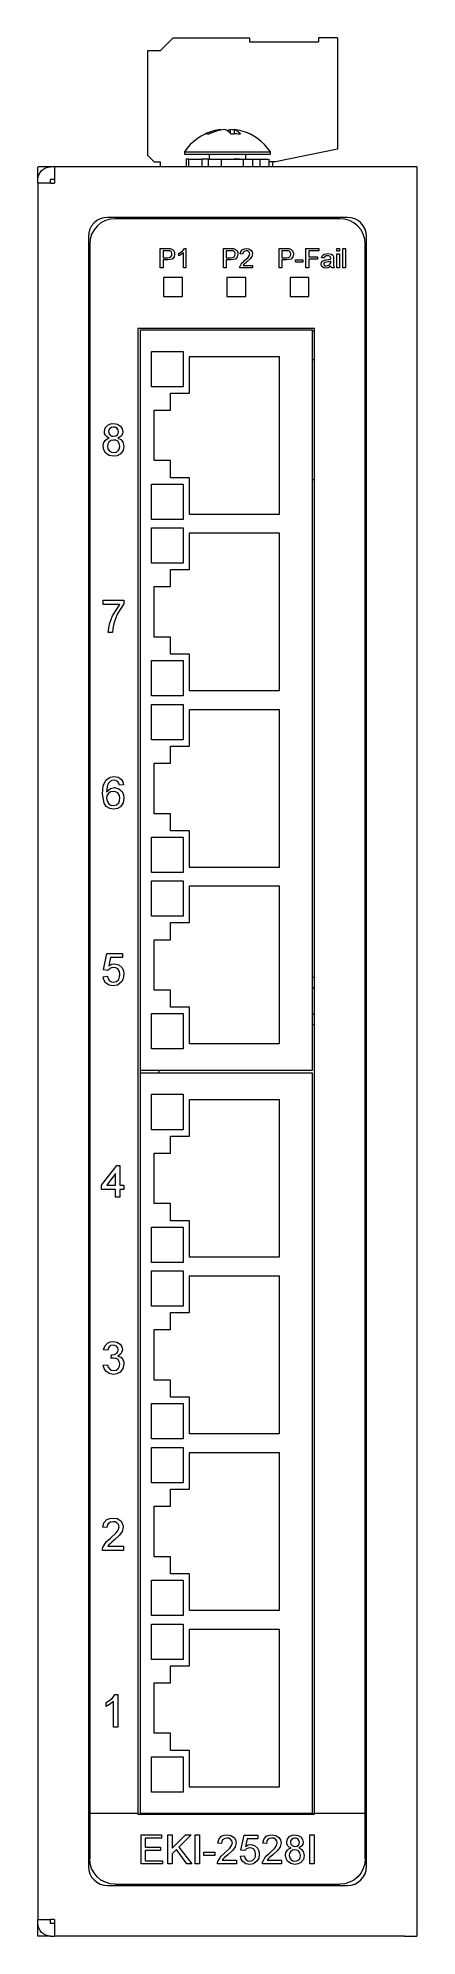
# Model space of a CAD drawing. Header units: millimetres. Extents: x 112 to 301, y 65 to 216.
# Drawn here: x 270.8 to 300.8, y 65.4 to 215.6 of the extents above; entities outside this region: 8.
import ezdxf

# ---------------------------------------------------------------- set-up
doc = ezdxf.new("R2010")
doc.units = ezdxf.units.MM

msp = doc.modelspace()

# ---------------------------------------------------------------- linework, layer by layer
at = {"color": 7, "lineweight": 0}
for points in [[(280.46, 214.64), (281.46, 215.64)], [(281.46, 215.64), (287.5, 215.64)], [(287.5, 215.64), (287.5, 215.34)], [(287.5, 215.34), (292.96, 215.34)], [(292.96, 215.64), (292.96, 215.34)], [(294.46, 215.64), (292.96, 215.64)], [(294.46, 215.64), (294.46, 206.84)], [(279.46, 206.34), (279.46, 214.64)], [(279.46, 214.64), (280.46, 214.64)], [(284.68, 208.3), (284.33, 208.19), (284, 208.05), (283.67, 207.88), (283.37, 207.68), (283.08, 207.45), (282.81, 207.2), (282.57, 206.93), (282.35, 206.64)], [(285.23, 208.4), (285.07, 208.38), (284.91, 208.35), (284.75, 208.32), (284.59, 208.27), (284.43, 208.22), (284.28, 208.16), (284.13, 208.1), (283.98, 208.03)], [(284.28, 208.03), (284.2, 208.04), (284.13, 208.05), (284.05, 208.04), (283.98, 208.03)], [(285.53, 208.4), (285.37, 208.38), (285.21, 208.35), (285.05, 208.32), (284.89, 208.27), (284.73, 208.22), (284.58, 208.16), (284.43, 208.1), (284.28, 208.03)], [(285.23, 208.4), (285.23, 208.36)], [(286.03, 208.03), (285.97, 208.1), (285.91, 208.16), (285.85, 208.22), (285.79, 208.27), (285.72, 208.32), (285.66, 208.35), (285.6, 208.38), (285.53, 208.4)], [(285.97, 208.4), (285.91, 208.38), (285.84, 208.35), (285.78, 208.32)], [(286.27, 208.36), (286.14, 208.38), (285.97, 208.4)], [(285.97, 208.4), (285.97, 208.1)], [(286.78, 208.03), (286.68, 208.04), (286.59, 208.04), (286.5, 208.05), (286.41, 208.05), (286.31, 208.05), (286.22, 208.04), (286.13, 208.04), (286.03, 208.03)], [(286.78, 208.03), (286.72, 208.1), (286.66, 208.16), (286.59, 208.22), (286.53, 208.27), (286.47, 208.32), (286.4, 208.35), (286.34, 208.38), (286.27, 208.4)], [(286.82, 208.3), (286.76, 208.32), (286.6, 208.35), (286.44, 208.38), (286.27, 208.4)], [(286.27, 208.4), (286.27, 208.05)], [(289.15, 206.64), (288.93, 206.93), (288.69, 207.2), (288.42, 207.45), (288.14, 207.68), (287.83, 207.88), (287.51, 208.05), (287.17, 208.19), (286.82, 208.3)], [(279.96, 205.84), (279.46, 206.34)], [(279.96, 205.84), (280.46, 205.84)], [(280.46, 205.44), (280.46, 205.84)], [(282.35, 206.64), (282.35, 206.44)], [(282.35, 206.64), (282.47, 206.64), (282.77, 206.64), (283.25, 206.64), (283.88, 206.64), (284.61, 206.64), (285.41, 206.64), (286.23, 206.64), (287.02, 206.64)], [(282.35, 206.44), (282.47, 206.44), (282.77, 206.44), (283.25, 206.44), (283.88, 206.44), (284.61, 206.44), (285.41, 206.44), (286.23, 206.44), (287.02, 206.44)], [(282.49, 206.04), (282.49, 205.44)], [(282.69, 206.04), (282.49, 206.04)], [(282.69, 205.44), (282.69, 206.04)], [(282.69, 206.04), (282.78, 206.04), (282.88, 206.04), (282.99, 206.04), (283.11, 206.04), (283.25, 206.04), (283.39, 206.04), (283.55, 206.04), (283.72, 206.04)], [(283.72, 206.04), (283.72, 205.44)], [(284.21, 206.04), (283.72, 206.04)], [(284.21, 206.04), (284.21, 205.44)], [(284.21, 206.04), (284.34, 206.04), (284.48, 206.04), (284.62, 206.04), (284.77, 206.04), (284.92, 206.04), (285.08, 206.04), (285.24, 206.04), (285.29, 206.04)], [(284.3, 206.44), (284.3, 206.04)], [(285.29, 205.44), (285.29, 206.04)], [(285.29, 206.04), (285.5, 206.04), (285.72, 206.04), (285.93, 206.04), (286.15, 206.04), (286.36, 206.04), (286.57, 206.04), (286.78, 206.04), (286.98, 206.04)], [(286.71, 206.04), (286.29, 206.07)], [(286.98, 206.04), (286.98, 205.44)], [(286.98, 206.04), (287.12, 206.04), (287.25, 206.04), (287.38, 206.04), (287.5, 206.04), (287.62, 206.04), (287.72, 206.04)], [(287.02, 206.64), (287.74, 206.64), (288.34, 206.64), (288.79, 206.64), (289.07, 206.64), (289.15, 206.64)], [(287.02, 206.44), (287.74, 206.44), (288.34, 206.44), (288.79, 206.44), (289.07, 206.44), (289.15, 206.44)], [(287.2, 206.04), (287.2, 206.44)], [(287.72, 206.04), (287.72, 205.44)], [(287.72, 206.04), (288.35, 206.04)], [(288.35, 205.44), (288.35, 206.04)], [(288.35, 206.04), (288.48, 206.04), (288.59, 206.04), (288.7, 206.04), (288.79, 206.04), (288.87, 206.04), (288.93, 206.04), (288.98, 206.04)], [(289.02, 206.04), (289.02, 205.44)], [(289.54, 205.84), (289.02, 205.84)], [(289.15, 206.44), (289.15, 206.64)], [(289.32, 205.44), (289.38, 205.84)], [(294.46, 206.84), (289.54, 205.84)], [(270.75, 204.44), (270.77, 204.64), (270.83, 204.82), (270.92, 205), (271.04, 205.15), (271.2, 205.27), (271.37, 205.36), (271.56, 205.42), (271.75, 205.44)], [(271.75, 205.44), (270.75, 205.44)], [(270.75, 204.44), (270.75, 204.64), (270.75, 204.82), (270.75, 205), (270.75, 205.15), (270.75, 205.27), (270.75, 205.36), (270.75, 205.42)], [(270.75, 204.14), (270.75, 204.44)], [(272.05, 205.44), (271.75, 205.44)], [(271.75, 204.14), (271.75, 204.44)], [(272.05, 204.44), (271.75, 204.44)], [(272.05, 205.44), (272.05, 204.14)], [(299.75, 205.44), (272.05, 205.44)], [(300.75, 205.44), (300.68, 205.44), (300.58, 205.44), (300.46, 205.44), (300.31, 205.44), (300.14, 205.44), (299.95, 205.44), (299.75, 205.44)], [(300.75, 205.44), (300.75, 65.43)], [(270.75, 204.14), (270.75, 66.73)], [(271.75, 204.14), (271.56, 204.14), (271.37, 204.14), (271.2, 204.14), (271.04, 204.14), (270.92, 204.14), (270.83, 204.14), (270.77, 204.14)], [(271.75, 204.14), (272.05, 204.14)], [(276.25, 201.44), (275.96, 201.41), (275.68, 201.33), (275.42, 201.19), (275.19, 201), (275, 200.77), (274.87, 200.51), (274.78, 200.23), (274.75, 199.94)], [(276.85, 201.34), (276.46, 201.3), (276.09, 201.19), (275.74, 201), (275.44, 200.75), (275.19, 200.45), (275, 200.11), (274.89, 199.73), (274.85, 199.34)], [(295.25, 201.44), (276.25, 201.44)], [(294.65, 201.34), (276.85, 201.34)], [(296.65, 199.34), (296.61, 199.73), (296.5, 200.11), (296.32, 200.45), (296.07, 200.75), (295.76, 201), (295.42, 201.19), (295.04, 201.3), (294.65, 201.34)], [(296.75, 199.94), (296.72, 200.23), (296.64, 200.51), (296.5, 200.77), (296.31, 201), (296.09, 201.19), (295.83, 201.33), (295.55, 201.41), (295.25, 201.44)], [(274.75, 199.94), (274.75, 70.93)], [(296.75, 70.93), (296.75, 199.94)], [(274.85, 199.34), (274.85, 75.13)], [(280.43, 198.98), (281, 198.98)], [(280.43, 197.44), (280.43, 198.98)], [(280.65, 198.8), (280.65, 198.25)], [(281.02, 198.8), (280.65, 198.8)], [(281, 198.98), (281.12, 198.98), (281.22, 198.97)], [(281.19, 198.79), (281.09, 198.8), (281.02, 198.8)], [(281.57, 198.54), (281.53, 198.31), (281.38, 198.14), (281.02, 198.07)], [(281.02, 198.25), (281.16, 198.26), (281.28, 198.33), (281.34, 198.42), (281.36, 198.53)], [(281.36, 198.53), (281.35, 198.62), (281.31, 198.71), (281.26, 198.76), (281.19, 198.79)], [(281.22, 198.97), (281.39, 198.91), (281.5, 198.79), (281.56, 198.67), (281.57, 198.54)], [(281.91, 198.59), (282.18, 198.78), (282.34, 198.98)], [(282.27, 198.64), (282.08, 198.5), (281.91, 198.41)], [(281.91, 198.41), (281.91, 198.59)], [(282.27, 197.44), (282.27, 198.64)], [(282.34, 198.98), (282.46, 198.98)], [(282.46, 198.98), (282.46, 197.44)], [(285.43, 198.98), (286, 198.98)], [(285.43, 197.44), (285.43, 198.98)], [(285.65, 198.8), (285.65, 198.25)], [(286.01, 198.8), (285.65, 198.8)], [(286, 198.98), (286.12, 198.98), (286.22, 198.97)], [(286.19, 198.79), (286.09, 198.8), (286.01, 198.8)], [(286.58, 198.54), (286.53, 198.31), (286.38, 198.14), (286.02, 198.07)], [(286.02, 198.25), (286.16, 198.26), (286.28, 198.33), (286.34, 198.42), (286.36, 198.53)], [(286.36, 198.53), (286.35, 198.62), (286.31, 198.71), (286.26, 198.76), (286.19, 198.79)], [(286.22, 198.97), (286.38, 198.91), (286.51, 198.79), (286.56, 198.67), (286.58, 198.54)], [(286.75, 198.55), (286.81, 198.74), (286.94, 198.9), (287.09, 198.96), (287.25, 198.98)], [(286.95, 198.53), (286.75, 198.55)], [(287.24, 198.8), (287.12, 198.78), (287.01, 198.71), (286.97, 198.62), (286.95, 198.53)], [(287.11, 198.02), (287.4, 198.28), (287.48, 198.41), (287.53, 198.55)], [(287.53, 198.55), (287.5, 198.67), (287.42, 198.75), (287.33, 198.79), (287.24, 198.8)], [(287.25, 198.98), (287.44, 198.95), (287.61, 198.84), (287.7, 198.71), (287.72, 198.56)], [(287.72, 198.56), (287.67, 198.34), (287.55, 198.16), (287.29, 197.92)], [(289.83, 198.98), (290.4, 198.98)], [(289.83, 197.44), (289.83, 198.98)], [(290.42, 198.8), (290.05, 198.8)], [(290.05, 198.8), (290.05, 198.25)], [(290.4, 198.98), (290.53, 198.98), (290.63, 198.97)], [(290.59, 198.79), (290.49, 198.8), (290.42, 198.8)], [(290.42, 198.25), (290.56, 198.26), (290.69, 198.33), (290.74, 198.42), (290.76, 198.53)], [(290.98, 198.54), (290.93, 198.31), (290.78, 198.14), (290.43, 198.07)], [(290.76, 198.53), (290.75, 198.62), (290.71, 198.71), (290.66, 198.76), (290.59, 198.79)], [(290.63, 198.97), (290.79, 198.91), (290.91, 198.79), (290.96, 198.67), (290.98, 198.54)], [(291.96, 197.44), (291.96, 198.98)], [(291.96, 198.98), (292.99, 198.98)], [(292.18, 198.8), (292.18, 198.31)], [(292.99, 198.8), (292.18, 198.8)], [(292.18, 198.31), (292.87, 198.31)], [(292.87, 198.31), (292.87, 198.13)], [(292.99, 198.98), (292.99, 198.8)], [(293.19, 198.25), (293.26, 198.42), (293.41, 198.53), (293.7, 198.58)], [(293.66, 198.41), (293.56, 198.4), (293.47, 198.36), (293.42, 198.3), (293.39, 198.23)], [(293.87, 198.35), (293.76, 198.4), (293.66, 198.41)], [(293.7, 198.58), (293.99, 198.53), (294.08, 198.45), (294.13, 198.34)], [(293.92, 198.2), (293.91, 198.29), (293.87, 198.35)], [(294.13, 198.34), (294.14, 198.24), (294.14, 198.17)], [(294.41, 198.98), (294.61, 198.98)], [(294.41, 198.78), (294.41, 198.98)], [(294.61, 198.78), (294.41, 198.78)], [(294.41, 198.57), (294.61, 198.57)], [(294.41, 197.44), (294.41, 198.57)], [(294.61, 198.98), (294.61, 198.78)], [(294.61, 198.57), (294.61, 197.44)], [(294.89, 198.98), (295.09, 198.98)], [(294.89, 197.44), (294.89, 198.98)], [(295.09, 198.98), (295.09, 197.44)], [(296.65, 75.13), (296.65, 199.34)], [(280.65, 197.44), (280.43, 197.44)], [(280.65, 198.25), (281.02, 198.25)], [(281.02, 198.07), (280.65, 198.07)], [(280.65, 198.07), (280.65, 197.44)], [(282.46, 197.44), (282.27, 197.44)], [(285.65, 197.44), (285.43, 197.44)], [(285.65, 198.25), (286.02, 198.25)], [(286.02, 198.07), (285.65, 198.07)], [(285.65, 198.07), (285.65, 197.44)], [(286.73, 197.44), (286.74, 197.52), (286.76, 197.58)], [(287.74, 197.44), (286.73, 197.44)], [(286.76, 197.58), (286.84, 197.75), (286.92, 197.85), (287.01, 197.93), (287.11, 198.02)], [(287.29, 197.92), (287.18, 197.83), (287.11, 197.77), (287.05, 197.71), (286.99, 197.64)], [(286.99, 197.64), (287.74, 197.64)], [(287.74, 197.64), (287.74, 197.44)], [(290.05, 197.44), (289.83, 197.44)], [(290.05, 198.25), (290.42, 198.25)], [(290.43, 198.07), (290.05, 198.07)], [(290.05, 198.07), (290.05, 197.44)], [(291.14, 198.07), (291.71, 198.07)], [(291.14, 197.89), (291.14, 198.07)], [(291.71, 197.89), (291.14, 197.89)], [(291.71, 198.07), (291.71, 197.89)], [(292.18, 197.44), (291.96, 197.44)], [(292.18, 198.13), (292.18, 197.44)], [(292.87, 198.13), (292.18, 198.13)], [(293.17, 197.74), (293.19, 197.86), (293.26, 197.97), (293.43, 198.06)], [(293.54, 197.42), (293.39, 197.44), (293.26, 197.52), (293.19, 197.62), (293.17, 197.74)], [(293.39, 198.23), (293.19, 198.25)], [(293.62, 197.91), (293.46, 197.88), (293.39, 197.83), (293.37, 197.75)], [(293.37, 197.75), (293.38, 197.7), (293.41, 197.65), (293.46, 197.62), (293.58, 197.6)], [(293.43, 198.06), (293.52, 198.08), (293.59, 198.09)], [(293.94, 197.58), (293.73, 197.45), (293.54, 197.42)], [(293.58, 197.6), (293.78, 197.65), (293.89, 197.76)], [(293.59, 198.09), (293.78, 198.11), (293.92, 198.15)], [(293.92, 197.97), (293.76, 197.93), (293.62, 197.91)], [(293.89, 197.76), (293.92, 197.85), (293.92, 197.91)], [(293.92, 198.15), (293.92, 198.2)], [(293.92, 197.91), (293.92, 197.97)], [(294, 197.44), (293.96, 197.51), (293.94, 197.58)], [(294.2, 197.44), (294, 197.44)], [(294.14, 198.17), (294.14, 197.93)], [(294.14, 197.93), (294.14, 197.76), (294.14, 197.65), (294.16, 197.54), (294.2, 197.44)], [(294.61, 197.44), (294.41, 197.44)], [(295.09, 197.44), (294.89, 197.44)], [(282.2, 196.69), (280.7, 196.69)], [(280.7, 196.69), (280.7, 195.19)], [(282.2, 195.19), (282.2, 196.69)], [(287.2, 196.69), (285.7, 196.69)], [(285.7, 196.69), (285.7, 195.19)], [(287.2, 195.19), (287.2, 196.69)], [(292.2, 196.69), (290.7, 196.69)], [(290.7, 196.69), (290.7, 195.19)], [(292.2, 195.19), (292.2, 196.69)], [(280.7, 195.19), (282.2, 195.19)], [(285.7, 195.19), (287.2, 195.19)], [(290.7, 195.19), (292.2, 195.19)], [(292.65, 192.64), (278.65, 192.64)], [(278.65, 192.64), (278.65, 75.13)], [(278.85, 192.54), (292.45, 192.54)], [(278.85, 192.54), (278.85, 133.93)], [(292.45, 192.54), (292.45, 133.93)], [(292.65, 192.44), (292.45, 192.44)], [(292.65, 75.13), (292.65, 192.64)], [(279.75, 188.04), (279.75, 190.84)], [(279.75, 190.84), (282.25, 190.84)], [(282.25, 190.84), (282.25, 188.04)], [(282.75, 190.44), (289.85, 190.44)], [(282.75, 187.54), (282.75, 190.44)], [(289.85, 190.44), (289.85, 177.94)], [(292.45, 190.19), (292.65, 190.19)], [(282.25, 188.04), (279.75, 188.04)], [(281.25, 187.54), (282.75, 187.54)], [(281.25, 186.19), (281.25, 187.54)], [(276.01, 184.49), (276.08, 184.79), (276.28, 185.01), (276.5, 185.11), (276.74, 185.14)], [(276.74, 184.85), (276.58, 184.82), (276.44, 184.73), (276.37, 184.62), (276.34, 184.49)], [(276.74, 185.14), (277.04, 185.09), (277.29, 184.92), (277.42, 184.72), (277.46, 184.48)], [(277.13, 184.48), (277.1, 184.64), (276.99, 184.77), (276.87, 184.83), (276.74, 184.85)], [(279.95, 186.19), (281.25, 186.19)], [(279.95, 182.19), (279.95, 186.19)], [(275.92, 183.33), (275.95, 183.57), (276.07, 183.79), (276.22, 183.91), (276.4, 183.98)], [(276.74, 182.54), (276.39, 182.6), (276.1, 182.81), (275.96, 183.05), (275.92, 183.33)], [(276.4, 183.98), (276.23, 184.07), (276.09, 184.21), (276.03, 184.34), (276.01, 184.49)], [(276.73, 183.82), (276.52, 183.78), (276.35, 183.65), (276.27, 183.5), (276.25, 183.34)], [(276.25, 183.34), (276.28, 183.12), (276.41, 182.94), (276.57, 182.86), (276.74, 182.84)], [(276.34, 184.49), (276.38, 184.32), (276.49, 184.19), (276.61, 184.13), (276.74, 184.12)], [(277.23, 183.33), (277.19, 183.54), (277.06, 183.72), (276.91, 183.8), (276.73, 183.82)], [(276.74, 184.12), (276.91, 184.15), (277.04, 184.24), (277.11, 184.35), (277.13, 184.48)], [(276.74, 182.84), (276.96, 182.87), (277.13, 183.01), (277.21, 183.16), (277.23, 183.33)], [(277.56, 183.32), (277.49, 182.98), (277.26, 182.7), (277.02, 182.58), (276.74, 182.54)], [(277.46, 184.48), (277.43, 184.3), (277.33, 184.14), (277.08, 183.98)], [(277.08, 183.98), (277.3, 183.87), (277.47, 183.69), (277.56, 183.32)], [(281.25, 182.19), (279.95, 182.19)], [(281.25, 180.84), (281.25, 182.19)], [(279.75, 177.54), (279.75, 180.34)], [(279.75, 180.34), (282.25, 180.34)], [(282.75, 180.84), (281.25, 180.84)], [(282.25, 180.34), (282.25, 177.54)], [(282.75, 177.94), (282.75, 180.84)], [(292.45, 180.69), (292.65, 180.69)], [(282.25, 177.54), (279.75, 177.54)], [(289.85, 177.94), (282.75, 177.94)], [(279.75, 174.07), (279.75, 176.87)], [(279.75, 176.87), (282.25, 176.87)], [(282.25, 176.87), (282.25, 174.07)], [(282.75, 176.47), (289.85, 176.47)], [(282.75, 173.57), (282.75, 176.47)], [(289.85, 176.47), (289.85, 163.97)], [(282.25, 174.07), (279.75, 174.07)], [(281.25, 173.57), (282.75, 173.57)], [(281.25, 172.22), (281.25, 173.57)], [(279.95, 172.22), (281.25, 172.22)], [(279.95, 168.22), (279.95, 172.22)], [(275.92, 171.14), (277.56, 171.14)], [(275.92, 170.81), (275.92, 171.14)], [(277.23, 170.81), (275.92, 170.81)], [(276.31, 168.6), (276.42, 169.27), (276.65, 169.91), (277.23, 170.81)], [(277.56, 170.87), (277.03, 170.03), (276.75, 169.3)], [(277.56, 171.14), (277.56, 170.87)], [(276.64, 168.6), (276.31, 168.6)], [(276.75, 169.3), (276.67, 168.91), (276.64, 168.6)], [(281.25, 168.22), (279.95, 168.22)], [(281.25, 166.87), (281.25, 168.22)], [(282.75, 166.87), (281.25, 166.87)], [(282.75, 163.97), (282.75, 166.87)], [(279.75, 163.57), (279.75, 166.37)], [(279.75, 166.37), (282.25, 166.37)], [(282.25, 166.37), (282.25, 163.57)], [(289.85, 163.97), (282.75, 163.97)], [(282.25, 163.57), (279.75, 163.57)], [(279.75, 160.1), (279.75, 162.9)], [(279.75, 162.9), (282.25, 162.9)], [(282.25, 162.9), (282.25, 160.1)], [(282.75, 162.5), (289.85, 162.5)], [(282.75, 159.6), (282.75, 162.5)], [(289.85, 162.5), (289.85, 150)], [(282.25, 160.1), (279.75, 160.1)], [(281.25, 159.6), (282.75, 159.6)], [(281.25, 158.25), (281.25, 159.6)], [(279.95, 158.25), (281.25, 158.25)], [(279.95, 154.25), (279.95, 158.25)], [(275.85, 155.83), (275.92, 156.46), (276.13, 156.91)], [(276.13, 156.91), (276.47, 157.15), (276.79, 157.2)], [(276.49, 156.83), (276.31, 156.63), (276.22, 156.38), (276.18, 155.97)], [(276.18, 155.97), (276.49, 156.24), (276.8, 156.31)], [(276.77, 156.9), (276.6, 156.88), (276.49, 156.83)], [(277.08, 156.77), (276.92, 156.88), (276.77, 156.9)], [(276.79, 157.2), (277.09, 157.15), (277.34, 156.98), (277.47, 156.77), (277.53, 156.54)], [(276.8, 156.31), (277.14, 156.23), (277.41, 156), (277.53, 155.75), (277.56, 155.48)], [(277.2, 156.51), (277.15, 156.66), (277.08, 156.77)], [(277.53, 156.54), (277.2, 156.51)], [(276.75, 154.6), (276.43, 154.65), (276.16, 154.82), (275.98, 155.09), (275.85, 155.83)], [(276.71, 156.01), (276.48, 155.97), (276.3, 155.83), (276.21, 155.66), (276.18, 155.48)], [(276.18, 155.48), (276.23, 155.24), (276.36, 155.03), (276.53, 154.93), (276.72, 154.89)], [(277.23, 155.47), (277.2, 155.7), (277.06, 155.9), (276.9, 155.99), (276.71, 156.01)], [(276.72, 154.89), (276.96, 154.95), (277.14, 155.1), (277.21, 155.28), (277.23, 155.47)], [(277.56, 155.48), (277.49, 155.11), (277.29, 154.8), (277.04, 154.65), (276.75, 154.6)], [(281.25, 154.25), (279.95, 154.25)], [(281.25, 152.9), (281.25, 154.25)], [(279.75, 149.6), (279.75, 152.4)], [(279.75, 152.4), (282.25, 152.4)], [(282.75, 152.9), (281.25, 152.9)], [(282.25, 152.4), (282.25, 149.6)], [(282.75, 150), (282.75, 152.9)], [(282.25, 149.6), (279.75, 149.6)], [(279.75, 148.93), (282.25, 148.93)], [(279.75, 146.13), (279.75, 148.93)], [(282.25, 148.93), (282.25, 146.13)], [(289.85, 150), (282.75, 150)], [(282.75, 148.53), (289.85, 148.53)], [(282.75, 145.63), (282.75, 148.53)], [(289.85, 148.53), (289.85, 136.03)], [(282.25, 146.13), (279.75, 146.13)], [(279.95, 144.28), (281.25, 144.28)], [(279.95, 140.28), (279.95, 144.28)], [(281.25, 144.28), (281.25, 145.63)], [(281.25, 145.63), (282.75, 145.63)], [(275.95, 141.88), (276.21, 143.19)], [(276.21, 143.19), (277.43, 143.19)], [(276.48, 142.86), (276.35, 142.2)], [(277.43, 142.86), (276.48, 142.86)], [(277.43, 143.19), (277.43, 142.86)], [(275.92, 141.35), (276.25, 141.38)], [(276.71, 140.63), (276.39, 140.68), (276.11, 140.87), (275.97, 141.1), (275.92, 141.35)], [(276.28, 141.84), (275.95, 141.88)], [(276.25, 141.38), (276.3, 141.19), (276.42, 141.02), (276.56, 140.95), (276.72, 140.92)], [(276.72, 142.07), (276.57, 142.06), (276.44, 142), (276.28, 141.84)], [(276.35, 142.2), (276.59, 142.33), (276.81, 142.37)], [(277.23, 141.52), (277.2, 141.76), (277.07, 141.96), (276.91, 142.05), (276.72, 142.07)], [(276.72, 140.92), (276.96, 140.97), (277.14, 141.14), (277.21, 141.33), (277.23, 141.52)], [(276.81, 142.37), (277.15, 142.29), (277.41, 142.06), (277.53, 141.81), (277.56, 141.54)], [(277.56, 141.54), (277.5, 141.19), (277.37, 140.94)], [(292.65, 141.34), (292.45, 141.27)], [(277.37, 140.94), (277.04, 140.68), (276.71, 140.63)], [(281.25, 140.28), (279.95, 140.28)], [(281.25, 138.93), (281.25, 140.28)], [(292.65, 140.53), (292.45, 140.39)], [(279.75, 135.63), (279.75, 138.43)], [(279.75, 138.43), (282.25, 138.43)], [(282.75, 138.93), (281.25, 138.93)], [(282.25, 138.43), (282.25, 135.63)], [(282.75, 136.03), (282.75, 138.93)], [(292.45, 138.47), (292.65, 138.34)], [(292.45, 137.6), (292.64, 137.53)], [(282.25, 135.63), (279.75, 135.63)], [(289.85, 136.03), (282.75, 136.03)], [(278.85, 133.93), (278.85, 133.73)], [(292.45, 133.93), (278.85, 133.93)], [(278.85, 133.73), (292.45, 133.73)], [(278.85, 133.73), (278.85, 75.13)], [(280.35, 133.73), (280.35, 133.93)], [(292.45, 133.73), (292.45, 75.13)], [(279.75, 129.24), (279.75, 132.04)], [(279.75, 132.04), (282.25, 132.04)], [(282.25, 132.04), (282.25, 129.24)], [(282.75, 131.64), (289.85, 131.64)], [(282.75, 128.74), (282.75, 131.64)], [(289.85, 131.64), (289.85, 119.14)], [(282.25, 129.24), (279.75, 129.24)], [(281.25, 127.39), (281.25, 128.74)], [(281.25, 128.74), (282.75, 128.74)], [(275.78, 124.84), (277, 126.42)], [(277, 126.42), (277.23, 126.42)], [(277.23, 126.42), (277.23, 124.84)], [(279.95, 127.39), (281.25, 127.39)], [(279.95, 123.39), (279.95, 127.39)], [(275.78, 124.51), (275.78, 124.84)], [(276.9, 125.77), (276.19, 124.84)], [(276.19, 124.84), (276.9, 124.84)], [(276.9, 124.84), (276.9, 125.77)], [(277.23, 124.84), (277.56, 124.84)], [(277.56, 124.84), (277.56, 124.51)], [(276.9, 124.51), (275.78, 124.51)], [(276.9, 123.89), (276.9, 124.51)], [(277.23, 123.89), (276.9, 123.89)], [(277.23, 124.51), (277.23, 123.89)], [(277.56, 124.51), (277.23, 124.51)], [(281.25, 123.39), (279.95, 123.39)], [(281.25, 122.04), (281.25, 123.39)], [(282.75, 122.04), (281.25, 122.04)], [(282.75, 119.14), (282.75, 122.04)], [(279.75, 118.74), (279.75, 121.54)], [(279.75, 121.54), (282.25, 121.54)], [(282.25, 121.54), (282.25, 118.74)], [(282.25, 118.74), (279.75, 118.74)], [(289.85, 119.14), (282.75, 119.14)], [(279.75, 115.27), (279.75, 118.07)], [(279.75, 118.07), (282.25, 118.07)], [(282.25, 118.07), (282.25, 115.27)], [(282.75, 117.67), (289.85, 117.67)], [(282.75, 114.77), (282.75, 117.67)], [(289.85, 117.67), (289.85, 105.16)], [(282.25, 115.27), (279.75, 115.27)], [(281.25, 113.42), (281.25, 114.77)], [(281.25, 114.77), (282.75, 114.77)], [(279.95, 113.42), (281.25, 113.42)], [(279.95, 109.42), (279.95, 113.42)], [(275.95, 111.83), (276.05, 112.12), (276.25, 112.35), (276.46, 112.45), (276.7, 112.48)], [(276.28, 111.79), (275.95, 111.83)], [(276.71, 112.19), (276.53, 112.16), (276.39, 112.05), (276.31, 111.93), (276.28, 111.79)], [(276.54, 111.13), (276.57, 111.43)], [(276.75, 111.17), (276.63, 111.16), (276.54, 111.13)], [(276.57, 111.43), (276.62, 111.43)], [(276.62, 111.43), (276.81, 111.46), (276.99, 111.55), (277.08, 111.67), (277.1, 111.82)], [(276.7, 112.48), (277, 112.43), (277.25, 112.27), (277.38, 112.06), (277.43, 111.83)], [(277.1, 111.82), (277.07, 111.98), (276.96, 112.11), (276.84, 112.17), (276.71, 112.19)], [(277.23, 110.69), (277.19, 110.9), (277.06, 111.07), (276.92, 111.14), (276.75, 111.17)], [(277.43, 111.83), (277.4, 111.65), (277.31, 111.49), (277.08, 111.32)], [(277.08, 111.32), (277.3, 111.23), (277.47, 111.05), (277.54, 110.88), (277.56, 110.69)], [(275.92, 110.61), (276.25, 110.64)], [(276.71, 109.88), (276.39, 109.94), (276.12, 110.13), (275.98, 110.35), (275.92, 110.61)], [(276.25, 110.64), (276.31, 110.44), (276.43, 110.28), (276.57, 110.2), (276.73, 110.18)], [(277.56, 110.69), (277.48, 110.34), (277.25, 110.05), (277, 109.92), (276.71, 109.88)], [(276.73, 110.18), (276.95, 110.22), (277.12, 110.36), (277.21, 110.52), (277.23, 110.69)], [(281.25, 109.42), (279.95, 109.42)], [(281.25, 108.07), (281.25, 109.42)], [(279.75, 107.57), (282.25, 107.57)], [(279.75, 104.77), (279.75, 107.57)], [(282.75, 108.07), (281.25, 108.07)], [(282.25, 107.57), (282.25, 104.77)], [(282.75, 105.16), (282.75, 108.07)], [(289.85, 105.16), (282.75, 105.16)], [(282.25, 104.77), (279.75, 104.77)], [(279.75, 101.29), (279.75, 104.1)], [(279.75, 104.1), (282.25, 104.1)], [(282.25, 104.1), (282.25, 101.29)], [(282.75, 103.69), (289.85, 103.69)], [(282.75, 100.79), (282.75, 103.69)], [(289.85, 103.69), (289.85, 91.19)], [(282.25, 101.29), (279.75, 101.29)], [(281.25, 99.45), (281.25, 100.79)], [(281.25, 100.79), (282.75, 100.79)], [(279.95, 95.44), (279.95, 99.45)], [(279.95, 99.45), (281.25, 99.45)], [(275.88, 97.79), (275.97, 98.12), (276.19, 98.38), (276.44, 98.48), (276.71, 98.51)], [(276.21, 97.76), (275.88, 97.79)], [(276.7, 98.22), (276.49, 98.18), (276.32, 98.06), (276.24, 97.92), (276.21, 97.76)], [(276.48, 96.91), (276.95, 97.35), (277.1, 97.56), (277.17, 97.8)], [(277.17, 97.8), (277.12, 97.99), (276.99, 98.13), (276.85, 98.2), (276.7, 98.22)], [(276.71, 98.51), (277.03, 98.46), (277.31, 98.28), (277.45, 98.06), (277.5, 97.8)], [(277.5, 97.8), (277.41, 97.45), (277.21, 97.15), (276.78, 96.75)], [(275.85, 95.94), (275.86, 96.07), (275.88, 96.17)], [(275.88, 96.17), (276.16, 96.63), (276.48, 96.91)], [(276.78, 96.75), (276.6, 96.6), (276.48, 96.5), (276.37, 96.39), (276.27, 96.27)], [(276.27, 96.27), (277.53, 96.27)], [(277.53, 96.27), (277.53, 95.94)], [(277.53, 95.94), (275.85, 95.94)], [(281.25, 95.44), (279.95, 95.44)], [(281.25, 94.09), (281.25, 95.44)], [(279.75, 90.79), (279.75, 93.6)], [(279.75, 93.6), (282.25, 93.6)], [(282.75, 94.09), (281.25, 94.09)], [(282.25, 93.6), (282.25, 90.79)], [(282.75, 91.19), (282.75, 94.09)], [(282.25, 90.79), (279.75, 90.79)], [(289.85, 91.19), (282.75, 91.19)], [(279.75, 87.32), (279.75, 90.12)], [(279.75, 90.12), (282.25, 90.12)], [(282.25, 90.12), (282.25, 87.32)], [(282.75, 86.82), (282.75, 89.72)], [(282.75, 89.72), (289.85, 89.72)], [(289.85, 89.72), (289.85, 77.22)], [(282.25, 87.32), (279.75, 87.32)], [(281.25, 86.82), (282.75, 86.82)], [(281.25, 85.47), (281.25, 86.82)], [(276.15, 83.9), (276.6, 84.2), (276.86, 84.54)], [(276.86, 84.54), (277.07, 84.54)], [(277.07, 84.54), (277.07, 81.97)], [(279.95, 81.47), (279.95, 85.47)], [(279.95, 85.47), (281.25, 85.47)], [(276.74, 83.98), (276.42, 83.74), (276.15, 83.6)], [(276.15, 83.6), (276.15, 83.9)], [(276.74, 81.97), (276.74, 83.98)], [(277.07, 81.97), (276.74, 81.97)], [(281.25, 81.47), (279.95, 81.47)], [(281.25, 80.12), (281.25, 81.47)], [(279.75, 76.82), (279.75, 79.62)], [(279.75, 79.62), (282.25, 79.62)], [(282.75, 80.12), (281.25, 80.12)], [(282.25, 79.62), (282.25, 76.82)], [(282.75, 77.22), (282.75, 80.12)], [(282.25, 76.82), (279.75, 76.82)], [(289.85, 77.22), (282.75, 77.22)], [(278.65, 75.13), (274.85, 75.13)], [(274.85, 75.13), (274.85, 71.53)], [(278.65, 75.13), (278.65, 75.08)], [(292.45, 75.13), (278.85, 75.13)], [(292.45, 75.13), (292.65, 75.13)], [(296.65, 75.13), (292.65, 75.13)], [(292.65, 75.08), (292.65, 75.13)], [(296.65, 71.53), (296.65, 75.13)], [(278.65, 75.08), (292.65, 75.08)], [(278.91, 73.44), (280.54, 73.44)], [(278.91, 71.13), (278.91, 73.44)], [(279.23, 73.17), (279.23, 72.46)], [(280.54, 73.17), (279.23, 73.17)], [(279.23, 72.46), (280.45, 72.46)], [(280.45, 72.19), (279.23, 72.19)], [(279.23, 72.19), (279.23, 71.39)], [(280.45, 72.46), (280.45, 72.19)], [(280.54, 73.44), (280.54, 73.17)], [(281.04, 73.44), (281.37, 73.44)], [(281.04, 71.13), (281.04, 73.44)], [(281.37, 72.37), (282.43, 73.44)], [(281.37, 73.44), (281.37, 72.37)], [(281.71, 72.27), (281.37, 71.93)], [(282.53, 71.13), (281.71, 72.27)], [(282.88, 73.44), (281.91, 72.47)], [(281.91, 72.47), (282.94, 71.13)], [(282.43, 73.44), (282.88, 73.44)], [(283.2, 73.44), (283.53, 73.44)], [(283.2, 71.13), (283.2, 73.44)], [(283.53, 73.44), (283.53, 71.13)], [(284.98, 72.79), (285.06, 73.08), (285.26, 73.32), (285.48, 73.41), (285.72, 73.44)], [(285.28, 72.76), (284.98, 72.79)], [(285.72, 73.17), (285.53, 73.14), (285.37, 73.04), (285.3, 72.91), (285.28, 72.76)], [(285.52, 71.99), (285.94, 72.39), (286.08, 72.58), (286.14, 72.8)], [(285.72, 73.44), (286.02, 73.39), (286.27, 73.23), (286.39, 73.03), (286.43, 72.8)], [(286.14, 72.8), (286.1, 72.97), (285.98, 73.1), (285.85, 73.16), (285.72, 73.17)], [(286.43, 72.8), (286.36, 72.48), (286.17, 72.21), (285.79, 71.85)], [(286.82, 72.22), (287.06, 73.41)], [(287.12, 72.19), (286.82, 72.22)], [(287.06, 73.41), (288.15, 73.41)], [(287.51, 72.4), (287.38, 72.39), (287.26, 72.34), (287.12, 72.19)], [(287.3, 73.11), (287.18, 72.51)], [(287.18, 72.51), (287.4, 72.64), (287.59, 72.67)], [(288.15, 73.11), (287.3, 73.11)], [(287.98, 71.9), (287.94, 72.12), (287.83, 72.3), (287.68, 72.38), (287.51, 72.4)], [(287.59, 72.67), (287.9, 72.6), (288.13, 72.39), (288.24, 72.17), (288.27, 71.92)], [(288.15, 73.41), (288.15, 73.11)], [(288.54, 72.79), (288.62, 73.08), (288.82, 73.32), (289.04, 73.41), (289.28, 73.44)], [(288.83, 72.76), (288.54, 72.79)], [(289.27, 73.17), (289.09, 73.14), (288.93, 73.04), (288.86, 72.91), (288.83, 72.76)], [(289.07, 71.99), (289.5, 72.39), (289.64, 72.58), (289.69, 72.8)], [(289.69, 72.8), (289.65, 72.97), (289.54, 73.1), (289.41, 73.16), (289.27, 73.17)], [(289.28, 73.44), (289.58, 73.39), (289.82, 73.23), (289.95, 73.03), (289.99, 72.8)], [(289.99, 72.8), (289.92, 72.48), (289.73, 72.21), (289.35, 71.85)], [(290.35, 71.81), (290.38, 72.03), (290.49, 72.22), (290.62, 72.33), (290.79, 72.4)], [(290.44, 72.86), (290.5, 73.12), (290.68, 73.32), (290.87, 73.41), (291.08, 73.44)], [(290.79, 72.4), (290.63, 72.47), (290.51, 72.6), (290.45, 72.72), (290.44, 72.86)], [(291.08, 72.25), (290.89, 72.22), (290.74, 72.1), (290.66, 71.97), (290.64, 71.81)], [(291.09, 73.17), (290.94, 73.15), (290.81, 73.07), (290.75, 72.97), (290.73, 72.85)], [(290.73, 72.85), (290.76, 72.7), (290.86, 72.58), (290.97, 72.53), (291.09, 72.52)], [(291.08, 73.44), (291.35, 73.39), (291.58, 73.24), (291.7, 73.06), (291.74, 72.85)], [(291.53, 71.8), (291.49, 72), (291.38, 72.16), (291.24, 72.23), (291.08, 72.25)], [(291.44, 72.84), (291.41, 72.99), (291.31, 73.11), (291.21, 73.16), (291.09, 73.17)], [(291.09, 72.52), (291.24, 72.54), (291.36, 72.62), (291.42, 72.73), (291.44, 72.84)], [(291.74, 72.85), (291.71, 72.68), (291.62, 72.54), (291.4, 72.4)], [(291.4, 72.4), (291.59, 72.3), (291.74, 72.13), (291.83, 71.8)], [(292.27, 71.13), (292.27, 73.44)], [(292.27, 73.44), (292.6, 73.44)], [(292.6, 73.44), (292.6, 71.13)], [(274.75, 70.93), (274.78, 70.63), (274.87, 70.35), (275, 70.09), (275.19, 69.87), (275.42, 69.68), (275.68, 69.54), (275.96, 69.46), (276.25, 69.43)], [(276.85, 69.53), (276.46, 69.57), (276.09, 69.68), (275.74, 69.86), (275.44, 70.11), (275.19, 70.42), (275, 70.76), (274.89, 71.14), (274.85, 71.53)], [(280.6, 71.13), (278.91, 71.13)], [(279.23, 71.39), (280.6, 71.39)], [(280.6, 71.39), (280.6, 71.13)], [(281.37, 71.13), (281.04, 71.13)], [(281.37, 71.93), (281.37, 71.13)], [(282.94, 71.13), (282.53, 71.13)], [(283.53, 71.13), (283.2, 71.13)], [(283.88, 72.07), (284.74, 72.07)], [(283.88, 71.81), (283.88, 72.07)], [(284.74, 71.81), (283.88, 71.81)], [(284.74, 72.07), (284.74, 71.81)], [(284.95, 71.13), (284.96, 71.24), (284.98, 71.33)], [(286.46, 71.13), (284.95, 71.13)], [(284.98, 71.33), (285.24, 71.74), (285.52, 71.99)], [(285.79, 71.85), (285.63, 71.72), (285.52, 71.63), (285.42, 71.53), (285.33, 71.42)], [(285.33, 71.42), (286.46, 71.42)], [(286.46, 71.42), (286.46, 71.13)], [(286.79, 71.75), (287.09, 71.78)], [(287.51, 71.1), (287.21, 71.15), (286.97, 71.32), (286.84, 71.52), (286.79, 71.75)], [(287.09, 71.78), (287.13, 71.6), (287.24, 71.45), (287.37, 71.38), (287.51, 71.36)], [(287.51, 71.36), (287.73, 71.41), (287.89, 71.56), (287.96, 71.73), (287.98, 71.9)], [(288.09, 71.38), (287.8, 71.15), (287.51, 71.1)], [(288.27, 71.92), (288.22, 71.6), (288.09, 71.38)], [(288.51, 71.13), (288.52, 71.24), (288.54, 71.33)], [(290.02, 71.13), (288.51, 71.13)], [(288.54, 71.33), (288.79, 71.74), (289.07, 71.99)], [(289.35, 71.85), (289.18, 71.72), (289.08, 71.63), (288.98, 71.53), (288.89, 71.42)], [(288.89, 71.42), (290.02, 71.42)], [(290.02, 71.42), (290.02, 71.13)], [(291.09, 71.1), (290.77, 71.16), (290.51, 71.34), (290.39, 71.56), (290.35, 71.81)], [(290.64, 71.81), (290.68, 71.62), (290.8, 71.46), (290.93, 71.39), (291.09, 71.36)], [(291.83, 71.8), (291.76, 71.49), (291.56, 71.24), (291.34, 71.13), (291.09, 71.1)], [(291.09, 71.36), (291.28, 71.4), (291.44, 71.52), (291.51, 71.65), (291.53, 71.8)], [(292.6, 71.13), (292.27, 71.13)], [(296.65, 71.53), (296.61, 71.14), (296.5, 70.76), (296.32, 70.42), (296.07, 70.11), (295.76, 69.86), (295.42, 69.68), (295.04, 69.57), (294.65, 69.53)], [(295.25, 69.43), (295.55, 69.46), (295.83, 69.54), (296.09, 69.68), (296.31, 69.87), (296.5, 70.09), (296.64, 70.35), (296.72, 70.63), (296.75, 70.93)], [(276.25, 69.43), (295.25, 69.43)], [(276.85, 69.53), (294.65, 69.53)], [(270.75, 66.73), (270.83, 66.73), (270.92, 66.73), (271.04, 66.73), (271.2, 66.73), (271.37, 66.73), (271.56, 66.73), (271.75, 66.73)], [(270.75, 66.43), (270.75, 66.73)], [(271.75, 65.43), (271.56, 65.45), (271.37, 65.5), (271.2, 65.6), (271.04, 65.72), (270.92, 65.87), (270.83, 66.04), (270.77, 66.23), (270.75, 66.43)], [(270.75, 65.43), (270.75, 65.5), (270.75, 65.6), (270.75, 65.72), (270.75, 65.87), (270.75, 66.04), (270.75, 66.23), (270.75, 66.43)], [(272.05, 66.73), (271.75, 66.73)], [(271.75, 66.43), (271.75, 66.73)], [(272.05, 66.43), (271.75, 66.43)], [(272.05, 66.73), (272.05, 65.43)], [(271.75, 65.43), (270.75, 65.43)], [(271.75, 65.43), (272.05, 65.43)], [(299.75, 65.43), (272.05, 65.43)], [(299.75, 65.43), (299.95, 65.43), (300.14, 65.43), (300.31, 65.43), (300.46, 65.43), (300.58, 65.43), (300.68, 65.43), (300.73, 65.43)]]:
    msp.add_lwpolyline(points, dxfattribs=at)

# ---------------------------------------------------------------- texts
at = {"color": 250, "true_color": 0x3a3531, "char_height": 2.0259, "attachment_point": 1}
for insert in [(111.9, 119.37), (111.9, 112.16), (111.9, 108.31), (111.89, 104.46), (111.89, 100.61), (111.9, 86.53), (111.9, 82.68), (111.9, 78.82)]:
    msp.add_mtext('{\\fHelvetica-Condensed-Bold|b0|i0|c0; }', dxfattribs=dict(at, insert=insert))

doc.saveas('drawing.dxf')
